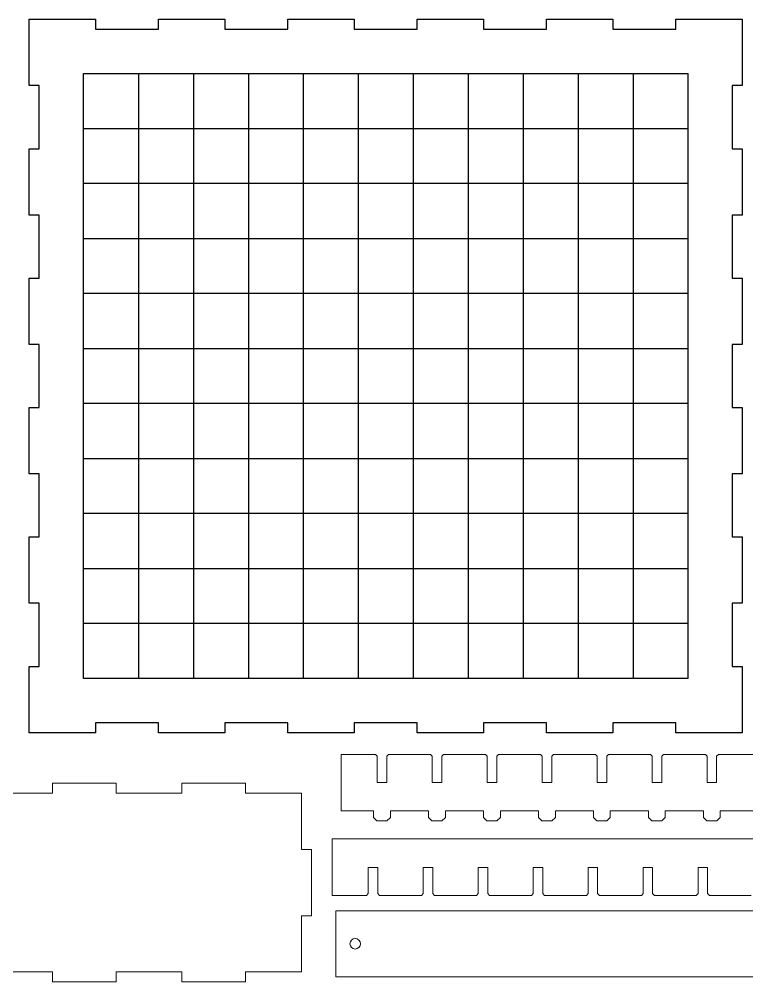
# Model space of a CAD drawing. Header units: millimetres. Extents: x 2 to 793, y 5 to 299.
# Drawn here: x 350.6 to 571.2, y 5.2 to 296.7 of the extents above; entities that cross this region are included whole.
import ezdxf

# ---------------------------------------------------------------- set-up
doc = ezdxf.new("R2010")
doc.units = ezdxf.units.MM
doc.layers.add('Sketch Geometry (ANSI)', color=7, linetype='Continuous', lineweight=25)
doc.layers.add('Visible (ANSI)', color=7, linetype='Continuous', lineweight=5)

msp = doc.modelspace()

# ---------------------------------------------------------------- linework, layer by layer
at = {"layer": 'Sketch Geometry (ANSI)'}
for p, q in [((353.69, 276.6), (353.69, 296.7)), ((353.69, 296.7), (373.79, 296.7)), ((373.79, 296.7), (373.79, 293.7)), ((392.89, 293.7), (392.89, 296.7)), ((392.89, 296.7), (412.99, 296.7)), ((412.99, 296.7), (412.99, 293.7)), ((432.09, 293.7), (432.09, 296.7)), ((432.09, 296.7), (452.19, 296.7)), ((452.19, 296.7), (452.19, 293.7)), ((471.29, 293.7), (471.29, 296.7)), ((471.29, 296.7), (491.39, 296.7)), ((491.39, 296.7), (491.39, 293.7)), ((510.49, 293.7), (510.49, 296.7)), ((510.49, 296.7), (530.59, 296.7)), ((530.59, 296.7), (530.59, 293.7)), ((549.69, 293.7), (549.69, 296.7)), ((549.69, 296.7), (569.79, 296.7)), ((569.79, 296.7), (569.79, 276.6)), ((373.79, 293.7), (392.89, 293.7)), ((412.99, 293.7), (432.09, 293.7)), ((452.19, 293.7), (471.29, 293.7)), ((491.39, 293.7), (510.49, 293.7)), ((530.59, 293.7), (549.69, 293.7)), ((370.08, 280.31), (553.41, 280.31)), ((370.08, 96.98), (370.08, 280.31)), ((386.74, 280.31), (386.74, 96.98)), ((403.41, 280.31), (403.41, 96.98)), ((420.08, 280.31), (420.08, 96.98)), ((436.74, 280.31), (436.74, 96.98)), ((453.41, 280.31), (453.41, 96.98)), ((470.08, 280.31), (470.08, 96.98)), ((486.74, 280.31), (486.74, 96.98)), ((503.41, 280.31), (503.41, 96.98)), ((520.08, 280.31), (520.08, 96.98)), ((536.74, 280.31), (536.74, 96.98)), ((553.41, 96.98), (553.41, 280.31)), ((356.69, 276.6), (353.69, 276.6)), ((356.69, 257.5), (356.69, 276.6)), ((569.79, 276.6), (566.79, 276.6)), ((566.79, 276.6), (566.79, 257.5)), ((370.08, 263.65), (553.41, 263.65)), ((353.69, 237.4), (353.69, 257.5)), ((353.69, 257.5), (356.69, 257.5)), ((566.79, 257.5), (569.79, 257.5)), ((569.79, 257.5), (569.79, 237.4)), ((553.41, 246.98), (370.08, 246.98)), ((356.69, 237.4), (353.69, 237.4)), ((356.69, 218.3), (356.69, 237.4)), ((569.79, 237.4), (566.79, 237.4)), ((566.79, 237.4), (566.79, 218.3)), ((370.08, 230.31), (553.41, 230.31)), ((353.69, 198.2), (353.69, 218.3)), ((353.69, 218.3), (356.69, 218.3)), ((566.79, 218.3), (569.79, 218.3)), ((569.79, 218.3), (569.79, 198.2)), ((553.41, 213.65), (370.08, 213.65)), ((356.69, 198.2), (353.69, 198.2)), ((356.69, 179.1), (356.69, 198.2)), ((370.08, 196.98), (553.41, 196.98)), ((569.79, 198.2), (566.79, 198.2)), ((566.79, 198.2), (566.79, 179.1)), ((353.69, 159), (353.69, 179.1)), ((353.69, 179.1), (356.69, 179.1)), ((553.41, 180.31), (370.08, 180.31)), ((566.79, 179.1), (569.79, 179.1)), ((569.79, 179.1), (569.79, 159)), ((370.08, 163.65), (553.41, 163.65)), ((356.69, 159), (353.69, 159)), ((356.69, 139.9), (356.69, 159)), ((569.79, 159), (566.79, 159)), ((566.79, 159), (566.79, 139.9)), ((553.41, 146.98), (370.08, 146.98)), ((353.69, 119.8), (353.69, 139.9)), ((353.69, 139.9), (356.69, 139.9)), ((566.79, 139.9), (569.79, 139.9)), ((569.79, 139.9), (569.79, 119.8)), ((370.08, 130.31), (553.41, 130.31)), ((356.69, 119.8), (353.69, 119.8)), ((356.69, 100.7), (356.69, 119.8)), ((569.79, 119.8), (566.79, 119.8)), ((566.79, 119.8), (566.79, 100.7)), ((553.41, 113.65), (370.08, 113.65)), ((353.69, 80.6), (353.69, 100.7)), ((353.69, 100.7), (356.69, 100.7)), ((566.79, 100.7), (569.79, 100.7)), ((569.79, 100.7), (569.79, 80.6)), ((553.41, 96.98), (370.08, 96.98)), ((392.89, 83.6), (373.79, 83.6)), ((373.79, 83.6), (373.79, 80.6)), ((392.89, 80.6), (392.89, 83.6)), ((432.09, 83.6), (412.99, 83.6)), ((412.99, 83.6), (412.99, 80.6)), ((432.09, 80.6), (432.09, 83.6)), ((471.29, 83.6), (452.19, 83.6)), ((452.19, 83.6), (452.19, 80.6)), ((471.29, 80.6), (471.29, 83.6)), ((510.49, 83.6), (491.39, 83.6)), ((491.39, 83.6), (491.39, 80.6)), ((510.49, 80.6), (510.49, 83.6)), ((549.69, 83.6), (530.59, 83.6)), ((530.59, 83.6), (530.59, 80.6)), ((549.69, 80.6), (549.69, 83.6)), ((373.79, 80.6), (353.69, 80.6)), ((412.99, 80.6), (392.89, 80.6)), ((452.19, 80.6), (432.09, 80.6)), ((491.39, 80.6), (471.29, 80.6)), ((530.59, 80.6), (510.49, 80.6)), ((569.79, 80.6), (549.69, 80.6))]:
    msp.add_line(p, q, dxfattribs=at)
at = {"layer": 'Visible (ANSI)'}
for p, q in [((448.21, 74.01), (458.61, 74.01)), ((448.21, 56.91), (448.21, 74.01)), ((458.61, 74.01), (459.14, 73.48)), ((459.14, 73.48), (459.14, 65.51)), ((462.04, 73.48), (462.57, 74.01)), ((462.04, 65.51), (462.04, 73.48)), ((462.57, 74.01), (475.28, 74.01)), ((475.28, 74.01), (475.81, 73.48)), ((475.81, 73.48), (475.81, 65.51)), ((478.71, 73.48), (479.24, 74.01)), ((478.71, 65.51), (478.71, 73.48)), ((479.24, 74.01), (491.95, 74.01)), ((491.95, 74.01), (492.48, 73.48)), ((492.48, 73.48), (492.48, 65.51)), ((495.38, 73.48), (495.91, 74.01)), ((495.38, 65.51), (495.38, 73.48)), ((495.91, 74.01), (508.61, 74.01)), ((508.61, 74.01), (509.14, 73.48)), ((509.14, 73.48), (509.14, 65.51)), ((512.04, 73.48), (512.57, 74.01)), ((512.04, 65.51), (512.04, 73.48)), ((512.57, 74.01), (525.28, 74.01)), ((525.28, 74.01), (525.81, 73.48)), ((525.81, 73.48), (525.81, 65.51)), ((528.71, 73.48), (529.24, 74.01)), ((528.71, 65.51), (528.71, 73.48)), ((529.24, 74.01), (541.95, 74.01)), ((541.95, 74.01), (542.48, 73.48)), ((542.48, 73.48), (542.48, 65.51)), ((545.38, 73.48), (545.91, 74.01)), ((545.38, 65.51), (545.38, 73.48)), ((545.91, 74.01), (558.61, 74.01)), ((558.61, 74.01), (559.14, 73.48)), ((559.14, 73.48), (559.14, 65.51)), ((562.04, 73.48), (562.57, 74.01)), ((562.04, 65.51), (562.04, 73.48)), ((562.57, 74.01), (575.28, 74.01)), ((459.14, 65.51), (462.04, 65.51)), ((475.81, 65.51), (478.71, 65.51)), ((492.48, 65.51), (495.38, 65.51)), ((509.14, 65.51), (512.04, 65.51)), ((525.81, 65.51), (528.71, 65.51)), ((542.48, 65.51), (545.38, 65.51)), ((559.14, 65.51), (562.04, 65.51)), ((458.04, 56.91), (448.21, 56.91)), ((458.04, 54.94), (458.04, 56.91)), ((463.14, 56.91), (463.14, 54.94)), ((474.71, 56.91), (463.14, 56.91)), ((474.71, 54.94), (474.71, 56.91)), ((479.81, 56.91), (479.81, 54.94)), ((491.38, 56.91), (479.81, 56.91)), ((491.38, 54.94), (491.38, 56.91)), ((496.48, 56.91), (496.48, 54.94)), ((508.04, 56.91), (496.48, 56.91)), ((508.04, 54.94), (508.04, 56.91)), ((513.14, 56.91), (513.14, 54.94)), ((524.71, 56.91), (513.14, 56.91)), ((524.71, 54.94), (524.71, 56.91)), ((529.81, 56.91), (529.81, 54.94)), ((541.38, 56.91), (529.81, 56.91)), ((541.38, 54.94), (541.38, 56.91)), ((546.48, 56.91), (546.48, 54.94)), ((558.04, 56.91), (546.48, 56.91)), ((558.04, 54.94), (558.04, 56.91)), ((563.14, 56.91), (563.14, 54.94)), ((574.71, 56.91), (563.14, 56.91)), ((459.07, 53.91), (458.04, 54.94)), ((462.11, 53.91), (459.07, 53.91)), ((463.14, 54.94), (462.11, 53.91)), ((475.74, 53.91), (474.71, 54.94)), ((478.78, 53.91), (475.74, 53.91)), ((479.81, 54.94), (478.78, 53.91)), ((492.41, 53.91), (491.38, 54.94)), ((495.45, 53.91), (492.41, 53.91)), ((496.48, 54.94), (495.45, 53.91)), ((509.07, 53.91), (508.04, 54.94)), ((512.11, 53.91), (509.07, 53.91)), ((513.14, 54.94), (512.11, 53.91)), ((525.74, 53.91), (524.71, 54.94)), ((528.78, 53.91), (525.74, 53.91)), ((529.81, 54.94), (528.78, 53.91)), ((542.41, 53.91), (541.38, 54.94)), ((545.45, 53.91), (542.41, 53.91)), ((546.48, 54.94), (545.45, 53.91)), ((559.07, 53.91), (558.04, 54.94)), ((562.11, 53.91), (559.07, 53.91)), ((563.14, 54.94), (562.11, 53.91)), ((445.47, 48.43), (653.57, 48.43)), ((445.47, 31.33), (445.47, 48.43)), ((456.4, 39.83), (456.4, 31.86)), ((459.3, 39.83), (456.4, 39.83)), ((459.3, 31.86), (459.3, 39.83)), ((473.07, 39.83), (473.07, 31.86)), ((475.97, 39.83), (473.07, 39.83)), ((475.97, 31.86), (475.97, 39.83)), ((489.74, 39.83), (489.74, 31.86)), ((492.64, 39.83), (489.74, 39.83)), ((492.64, 31.86), (492.64, 39.83)), ((506.4, 39.83), (506.4, 31.86)), ((509.3, 39.83), (506.4, 39.83)), ((509.3, 31.86), (509.3, 39.83)), ((523.07, 39.83), (523.07, 31.86)), ((525.97, 39.83), (523.07, 39.83)), ((525.97, 31.86), (525.97, 39.83)), ((539.74, 39.83), (539.74, 31.86)), ((542.64, 39.83), (539.74, 39.83)), ((542.64, 31.86), (542.64, 39.83)), ((556.4, 39.83), (556.4, 31.86)), ((559.3, 39.83), (556.4, 39.83)), ((559.3, 31.86), (559.3, 39.83)), ((455.87, 31.33), (445.47, 31.33)), ((456.4, 31.86), (455.87, 31.33)), ((459.83, 31.33), (459.3, 31.86)), ((472.54, 31.33), (459.83, 31.33)), ((473.07, 31.86), (472.54, 31.33)), ((476.5, 31.33), (475.97, 31.86)), ((489.21, 31.33), (476.5, 31.33)), ((489.74, 31.86), (489.21, 31.33)), ((493.17, 31.33), (492.64, 31.86)), ((505.87, 31.33), (493.17, 31.33)), ((506.4, 31.86), (505.87, 31.33)), ((509.83, 31.33), (509.3, 31.86)), ((522.54, 31.33), (509.83, 31.33)), ((523.07, 31.86), (522.54, 31.33)), ((526.5, 31.33), (525.97, 31.86)), ((539.21, 31.33), (526.5, 31.33)), ((539.74, 31.86), (539.21, 31.33)), ((543.17, 31.33), (542.64, 31.86)), ((555.87, 31.33), (543.17, 31.33)), ((556.4, 31.86), (555.87, 31.33)), ((559.83, 31.33), (559.3, 31.86)), ((572.54, 31.33), (559.83, 31.33))]:
    msp.add_line(p, q, dxfattribs=at)
at = {"layer": 'Visible (ANSI)', "linetype": 'Continuous', "lineweight": 5}
for p, q in [((360.7, 65.28), (380, 65.28)), ((360.7, 62.28), (360.7, 65.28)), ((380, 65.28), (380, 62.28)), ((399.9, 65.28), (419.2, 65.28)), ((399.9, 62.28), (399.9, 65.28)), ((419.2, 65.28), (419.2, 62.28)), ((340.8, 62.28), (360.7, 62.28)), ((380, 62.28), (399.9, 62.28)), ((419.2, 62.28), (436.2, 62.28)), ((436.2, 62.28), (436.2, 45.28)), ((436.2, 45.28), (439.2, 45.28)), ((439.2, 45.28), (439.2, 25.18)), ((446.58, 26.67), (656.58, 26.67)), ((446.58, 6.67), (446.58, 26.67)), ((436.2, 25.18), (436.2, 8.18)), ((439.2, 25.18), (436.2, 25.18)), ((360.7, 8.18), (340.8, 8.18)), ((360.7, 5.18), (360.7, 8.18)), ((380, 8.18), (380, 5.18)), ((399.9, 8.18), (380, 8.18)), ((399.9, 5.18), (399.9, 8.18)), ((419.2, 8.18), (419.2, 5.18)), ((436.2, 8.18), (419.2, 8.18)), ((656.58, 6.67), (446.58, 6.67)), ((380, 5.18), (360.7, 5.18)), ((419.2, 5.18), (399.9, 5.18))]:
    msp.add_line(p, q, dxfattribs=at)
msp.add_circle((452.49, 16.67), 1.6, dxfattribs=at)

doc.saveas('drawing.dxf')
